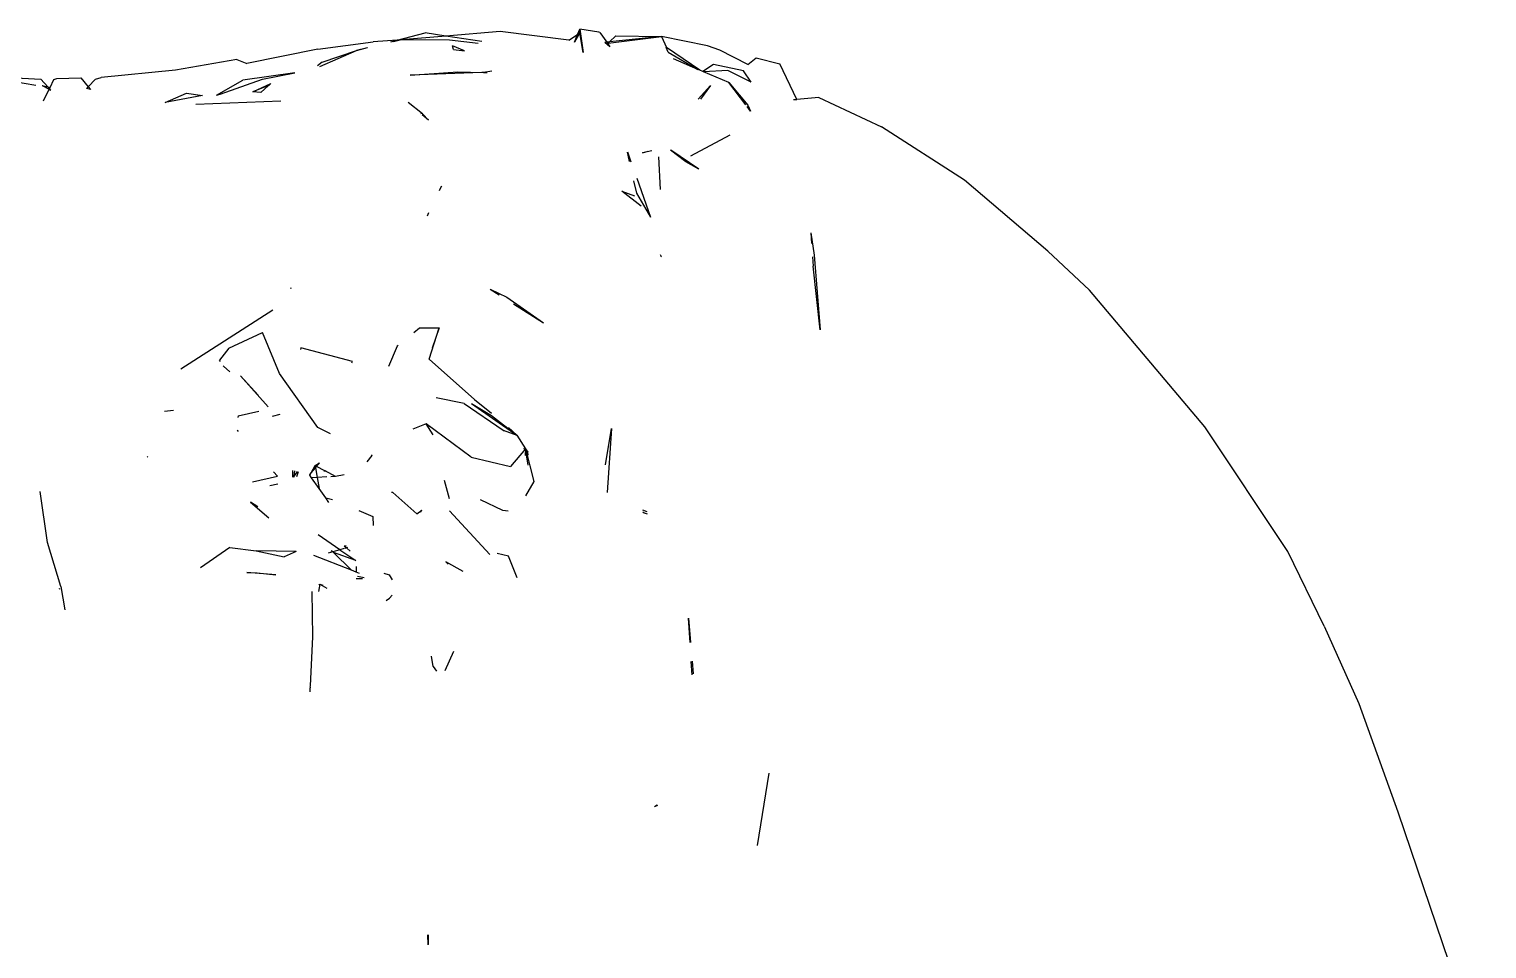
# Model space of a CAD drawing. Extents: x 44111 to 90315, y 4379 to 151689.
# Drawn here: x 59921.6 to 60296.8, y 11265.8 to 11502.5 of the extents above; entities that cross this region are included whole.
import ezdxf

# ---------------------------------------------------------------- set-up
doc = ezdxf.new("R2010")
doc.units = 0
doc.header["$LTSCALE"] = 1000
doc.header["$MEASUREMENT"] = 0
doc.layers.add('家具', color=250, linetype='Continuous')

# ---------------------------------------------------------------- blocks, each defined once
blk = doc.blocks.new('IJJJJJ')
for p, q in [((1400293.77, -765696.18), (1400282.07, -765696.39)), ((1400293.77, -765696.18), (1400295.45, -765697.76)), ((1400297.87, -765695.35), (1400296.14, -765697.83)), ((1400297.87, -765695.35), (1400298.16, -765695.27)), ((1400298.16, -765695.27), (1400303.08, -765694.45)), ((1400303.08, -765694.45), (1400302.18, -765700.44)), ((1400302.18, -765700.44), (1400303.02, -765695.43)), ((1400303.02, -765695.43), (1400303.08, -765694.45)), ((1400303.02, -765695.43), (1400304.39, -765697.79)), ((1400303.62, -765695.81), (1400303.02, -765695.43)), ((1400303.62, -765695.81), (1400303.08, -765694.45)), ((1400305.89, -765697.26), (1400303.62, -765695.81)), ((1400304.39, -765697.79), (1400303.62, -765695.81)), ((1400305.89, -765697.26), (1400323.6, -765695.03)), ((1400323.6, -765695.03), (1400337.51, -765696.22)), ((1400337.51, -765696.22), (1400342.83, -765695.4)), ((1400350.09, -765697.27), (1400342.83, -765695.4)), ((1400259.84, -765703.52), (1400266.99, -765699.85)), ((1400266.99, -765699.85), (1400270.18, -765698.74)), ((1400270.18, -765698.74), (1400282.07, -765696.39)), ((1400272.21, -765705.01), (1400280.73, -765699.19)), ((1400280.36, -765700.38), (1400280.87, -765699.18)), ((1400282.07, -765696.39), (1400280.73, -765699.19)), ((1400295.77, -765698.06), (1400282.07, -765696.39)), ((1400282.07, -765696.39), (1400295.45, -765697.76)), ((1400296.14, -765697.83), (1400295.31, -765699.02)), ((1400295.31, -765699.02), (1400296.62, -765697.88)), ((1400295.45, -765697.76), (1400295.77, -765698.06)), ((1400295.45, -765697.76), (1400296.14, -765697.83)), ((1400296.14, -765697.83), (1400296.62, -765697.88)), ((1400328.32, -765697.62), (1400337.51, -765696.22)), ((1400329.2, -765698.11), (1400336.63, -765697.29)), ((1400332.71, -765700.03), (1400335.79, -765698.78)), ((1400335.58, -765699.71), (1400332.71, -765700.03)), ((1400335.58, -765699.71), (1400335.79, -765698.78)), ((1400336.63, -765697.29), (1400348.95, -765697.19)), ((1400337.51, -765696.22), (1400348.95, -765697.19)), ((1400348.95, -765697.19), (1400351.05, -765697.69)), ((1400348.95, -765697.19), (1400350.09, -765697.27)), ((1400351.74, -765697.69), (1400350.09, -765697.27)), ((1400350.09, -765697.27), (1400356.29, -765697.69)), ((1400370.47, -765699.57), (1400356.29, -765697.69)), ((1400360.55, -765699.96), (1400357.68, -765699.22)), ((1400357.74, -765699.29), (1400360.55, -765699.96)), ((1400370.47, -765699.57), (1400388.74, -765703.29)), ((1400247.19, -765712.54), (1400251.57, -765703.36)), ((1400257.63, -765701.87), (1400251.57, -765703.36)), ((1400259.84, -765703.52), (1400257.63, -765701.87)), ((1400260.97, -765705.22), (1400268.62, -765703.51)), ((1400268.62, -765703.51), (1400271.38, -765705.37)), ((1400280.36, -765700.38), (1400272.69, -765704.81)), ((1400272.69, -765704.81), (1400278.98, -765702.11)), ((1400370, -765704.06), (1400360.55, -765699.96)), ((1400369.39, -765702.96), (1400360.55, -765699.96)), ((1400369.39, -765702.96), (1400370.56, -765703.87)), ((1400391.3, -765702.28), (1400388.74, -765703.29)), ((1400391.3, -765702.28), (1400407.11, -765704.97)), ((1400258.98, -765708.1), (1400264.95, -765705.09)), ((1400258.98, -765708.1), (1400260.97, -765705.22)), ((1400264.74, -765708.22), (1400271.19, -765705.45)), ((1400264.95, -765705.09), (1400271.19, -765705.45)), ((1400271.19, -765705.45), (1400271.38, -765705.37)), ((1400271.38, -765705.37), (1400272.21, -765705.01)), ((1400272.21, -765705.01), (1400272.69, -765704.81)), ((1400325.71, -765705.26), (1400327.84, -765705.57)), ((1400327.84, -765705.57), (1400326.91, -765705.58)), ((1400326.91, -765705.58), (1400328.29, -765705.63)), ((1400334.49, -765705.48), (1400327.84, -765705.57)), ((1400327.84, -765705.57), (1400328.29, -765705.63)), ((1400328.29, -765705.63), (1400346.69, -765706.33)), ((1400346.69, -765706.33), (1400334.49, -765705.48)), ((1400384.72, -765707.36), (1400376.43, -765705.68)), ((1400376.43, -765705.68), (1400389.8, -765707.62)), ((1400395.65, -765711.15), (1400384.72, -765707.36)), ((1400407.11, -765704.97), (1400426.28, -765706.87)), ((1400427.71, -765707.35), (1400426.28, -765706.87)), ((1400427.71, -765707.35), (1400429.56, -765709.3)), ((1400431.48, -765706.96), (1400429.56, -765709.3)), ((1400437.69, -765707.19), (1400431.48, -765706.96)), ((1400438.42, -765707.44), (1400437.69, -765707.19)), ((1400439.99, -765709.29), (1400441.81, -765707.33)), ((1400457.33, -765706.53), (1400441.81, -765707.33)), ((1400264.74, -765708.22), (1400259.8, -765714.04)), ((1400260.33, -765713.96), (1400264.74, -765708.22)), ((1400272.57, -765712.44), (1400269.46, -765708.98)), ((1400269.46, -765708.98), (1400271.96, -765712.5)), ((1400387.21, -765710.61), (1400382.58, -765708.44)), ((1400383.1, -765708.96), (1400382.58, -765708.44)), ((1400383.1, -765708.96), (1400383.18, -765708.99)), ((1400383.18, -765708.99), (1400385.14, -765710.78)), ((1400383.18, -765708.99), (1400387.21, -765710.61)), ((1400385.14, -765710.78), (1400387.21, -765710.61)), ((1400396.61, -765711.41), (1400389.8, -765707.62)), ((1400396.61, -765711.41), (1400395.65, -765711.15)), ((1400404.31, -765710.94), (1400400.18, -765711.57)), ((1400409.78, -765713.31), (1400404.31, -765710.94)), ((1400429.56, -765709.3), (1400429.01, -765709.96)), ((1400429.01, -765709.96), (1400429.99, -765709.75)), ((1400429.56, -765709.3), (1400429.99, -765709.75)), ((1400439.4, -765709.44), (1400438.42, -765707.44)), ((1400439.2, -765710.14), (1400439.56, -765709.76)), ((1400439.63, -765709.91), (1400439.2, -765710.14)), ((1400439.99, -765709.29), (1400439.4, -765709.44)), ((1400439.56, -765709.76), (1400439.4, -765709.44)), ((1400439.56, -765709.76), (1400439.99, -765709.29)), ((1400439.63, -765709.91), (1400439.56, -765709.76)), ((1400441.44, -765708.94), (1400439.63, -765709.91)), ((1400441.09, -765712.86), (1400439.63, -765709.91)), ((1400441.44, -765708.94), (1400439.99, -765709.29)), ((1400449.07, -765707.86), (1400443.05, -765708.87)), ((1400241.58, -765712.02), (1400225.4, -765719.58)), ((1400241.58, -765712.02), (1400247.19, -765712.54)), ((1400248.04, -765712.57), (1400247.19, -765712.54)), ((1400259.8, -765714.04), (1400259.12, -765715.55)), ((1400259.12, -765715.55), (1400260.01, -765714.38)), ((1400343.57, -765716.24), (1400347.22, -765713.31)), ((1400401.91, -765713.78), (1400380.02, -765712.94)), ((1400400.18, -765711.57), (1400409.78, -765713.31)), ((1400342.03, -765717.87), (1400343.57, -765716.24)), ((1400342.03, -765717.87), (1400343.61, -765716.48)), ((1400343.77, -765716.34), (1400343.92, -765716.2)), ((1400204.04, -765733.35), (1400225.4, -765719.58)), ((1400264.48, -765721.74), (1400274.61, -765727.14)), ((1400272.4, -765730.53), (1400279.62, -765725.58)), ((1400275.77, -765728.56), (1400279.7, -765725.59)), ((1400284.53, -765725.78), (1400286.95, -765726.27)), ((1400286.95, -765726.27), (1400285.51, -765725.82)), ((1400290.82, -765726.04), (1400289.91, -765728.6)), ((1400290.86, -765726.08), (1400290.32, -765728.53)), ((1400272.4, -765730.53), (1400275.77, -765728.56)), ((1400282.82, -765727.29), (1400282.39, -765735.68)), ((1400182.6, -765751.59), (1400204.04, -765733.35)), ((1400288.41, -765732.81), (1400284.86, -765742.82)), ((1400289.21, -765733.51), (1400288.51, -765736.66)), ((1400288.51, -765736.66), (1400284.86, -765742.82)), ((1400287.28, -765740.05), (1400292.23, -765736.18)), ((1400292.23, -765736.18), (1400288.99, -765737.35)), ((1400339.18, -765736.01), (1400338.63, -765734.88)), ((1400338.63, -765734.88), (1400339.25, -765736)), ((1400342.3, -765742.46), (1400341.91, -765741.66)), ((1400243.6, -765746.89), (1400242.74, -765752.65)), ((1400243.6, -765746.89), (1400243.42, -765749.59)), ((1400182.6, -765751.59), (1400171.89, -765761.59)), ((1400282.37, -765752.46), (1400282.16, -765752.93)), ((1400242.74, -765752.65), (1400241.18, -765771.81)), ((1400241.18, -765771.81), (1400243.03, -765755.49)), ((1400243.19, -765753.03), (1400243.03, -765755.49)), ((1400282.17, -765753.04), (1400282.16, -765752.93)), ((1400142.22, -765796.82), (1400171.89, -765761.59)), ((1400321.85, -765763.46), (1400312.39, -765770.07)), ((1400326.1, -765761.33), (1400321.85, -765763.46)), ((1400326.1, -765761.33), (1400323.81, -765762.79)), ((1400377.55, -765760.95), (1400377.43, -765761.18)), ((1400320.14, -765765.13), (1400312.39, -765770.07)), ((1400405.73, -765781.91), (1400382.08, -765766.72)), ((1400339.3, -765771.31), (1400341.09, -765776.59)), ((1400341.86, -765779.36), (1400339.3, -765771.31)), ((1400344.29, -765771.35), (1400339.3, -765771.31)), ((1400339.34, -765771.58), (1400339.3, -765771.31)), ((1400345.78, -765772.55), (1400344.29, -765771.35)), ((1400380.37, -765783.09), (1400384.76, -765772.49)), ((1400393.36, -765776.54), (1400384.76, -765772.49)), ((1400349.83, -765775.83), (1400350.07, -765776.06)), ((1400350.07, -765776.06), (1400352.32, -765781.23)), ((1400361.58, -765779.98), (1400374.83, -765776.45)), ((1400374.83, -765776.45), (1400374.91, -765776.92)), ((1400393.36, -765776.54), (1400395.77, -765779.6)), ((1400341.86, -765779.36), (1400330.18, -765789.77)), ((1400361.7, -765780.31), (1400361.58, -765779.98)), ((1400394.81, -765781.15), (1400393.18, -765782.67)), ((1400394.81, -765781.15), (1400394.84, -765781.1)), ((1400395.56, -765779.94), (1400395.77, -765779.6)), ((1400370.53, -765796.97), (1400380.37, -765783.09)), ((1400390.43, -765783.64), (1400383.23, -765791.63)), ((1400385.85, -765788.65), (1400390.43, -765783.64)), ((1400330.18, -765789.77), (1400325.8, -765793.28)), ((1400332.81, -765790.83), (1400340.05, -765789.37)), ((1400330.93, -765790.82), (1400319.29, -765798.97)), ((1400332.81, -765790.83), (1400322.8, -765797.69)), ((1400330.93, -765790.82), (1400325.81, -765793.88)), ((1400382.13, -765794.09), (1400380.15, -765793.5)), ((1400390.98, -765793.97), (1400385.68, -765792.72)), ((1400407.65, -765792.59), (1400409.97, -765792.89)), ((1400120.83, -765828.84), (1400142.22, -765796.82)), ((1400294.9, -765797.23), (1400296.04, -765813.65)), ((1400296.41, -765806.57), (1400294.9, -765797.23)), ((1400325.81, -765793.88), (1400319.29, -765798.97)), ((1400321.44, -765797), (1400319.29, -765798.97)), ((1400331.04, -765804.61), (1400342.62, -765796.03)), ((1400340.83, -765798.83), (1400342.62, -765796.03)), ((1400342.62, -765796.03), (1400341.5, -765796.8)), ((1400342.62, -765796.03), (1400346, -765797.37)), ((1400367.21, -765798.58), (1400370.53, -765796.97)), ((1400390.98, -765793.97), (1400391.09, -765794.37)), ((1400319.29, -765798.97), (1400317.05, -765802.47)), ((1400322.8, -765797.69), (1400319.29, -765798.97)), ((1400322.53, -765797.94), (1400322.8, -765797.69)), ((1400391.28, -765797.67), (1400390.98, -765798)), ((1400391.27, -765797.62), (1400391.28, -765797.67)), ((1400317.05, -765802.47), (1400314.88, -765810.89)), ((1400316.32, -765806.64), (1400317.05, -765802.47)), ((1400316.38, -765804.09), (1400316.47, -765803.31)), ((1400317.05, -765802.47), (1400316.47, -765803.31)), ((1400317.53, -765802.35), (1400317.05, -765802.47)), ((1400317.05, -765802.47), (1400320.93, -765807.02)), ((1400317.05, -765802.47), (1400317.12, -765804.15)), ((1400331.04, -765804.61), (1400320.93, -765807.02)), ((1400356.47, -765804.16), (1400356.68, -765803.99)), ((1400357.76, -765805.81), (1400356.47, -765804.16)), ((1400414.42, -765804.41), (1400414.21, -765804.63)), ((1400365.91, -765809.56), (1400368.6, -765808.11)), ((1400368.95, -765808.12), (1400368.57, -765808.24)), ((1400368.59, -765808.15), (1400368.65, -765808.11)), ((1400368.6, -765808.11), (1400368.65, -765808.11)), ((1400368.65, -765808.11), (1400370.83, -765806.97)), ((1400368.65, -765808.11), (1400368.95, -765808.12)), ((1400371.2, -765806.78), (1400370.09, -765806.07)), ((1400370.83, -765806.97), (1400370.09, -765806.07)), ((1400371.1, -765807.31), (1400370.66, -765809.8)), ((1400370.83, -765806.97), (1400371.2, -765806.78)), ((1400371.1, -765807.31), (1400370.83, -765806.97)), ((1400371.2, -765806.78), (1400371.1, -765807.31)), ((1400372.17, -765808.61), (1400371.1, -765807.31)), ((1400371.2, -765806.78), (1400372.59, -765809.13)), ((1400372.17, -765808.61), (1400371.2, -765806.78)), ((1400372.51, -765809.26), (1400372.17, -765808.61)), ((1400372.59, -765809.13), (1400372.17, -765808.61)), ((1400375.59, -765808.36), (1400376.02, -765809.64)), ((1400375.85, -765808.29), (1400376.58, -765809.37)), ((1400376.58, -765809.37), (1400376.45, -765808.14)), ((1400376.95, -765809.78), (1400376.89, -765808.02)), ((1400381.87, -765808.35), (1400380.85, -765809.51)), ((1400314.88, -765810.89), (1400317.06, -765814.53)), ((1400336.6, -765815.29), (1400337.85, -765810.64)), ((1400363.67, -765809.12), (1400365.91, -765809.56)), ((1400365.91, -765809.56), (1400367.15, -765809.62)), ((1400368.2, -765809.68), (1400370.66, -765809.8)), ((1400370.66, -765809.8), (1400370.14, -765812.67)), ((1400370.14, -765812.67), (1400372.08, -765809.88)), ((1400370.66, -765809.8), (1400372.08, -765809.88)), ((1400372.08, -765809.88), (1400372.51, -765809.26)), ((1400372.51, -765809.26), (1400372.59, -765809.13)), ((1400376.62, -765809.73), (1400376.58, -765809.37)), ((1400376.58, -765809.37), (1400376.84, -765809.76)), ((1400380.8, -765811.52), (1400382.82, -765811.98)), ((1400387.32, -765810.92), (1400380.85, -765809.51)), ((1400322.87, -765818.35), (1400328.63, -765815.56)), ((1400344.98, -765819.15), (1400351.21, -765813.71)), ((1400351.21, -765813.71), (1400351.5, -765813.67)), ((1400368.46, -765815.09), (1400366.7, -765815.53)), ((1400367.64, -765816.28), (1400368.46, -765815.09)), ((1400368.46, -765815.09), (1400370.14, -765812.67)), ((1400387.81, -765816.16), (1400383.07, -765820.17)), ((1400385.94, -765817.41), (1400387.81, -765816.16)), ((1400440.07, -765826.59), (1400441.94, -765813.47)), ((1400285.74, -765818.67), (1400286.83, -765818.24)), ((1400286.54, -765818.89), (1400285.74, -765819.14)), ((1400286.82, -765818.71), (1400286.54, -765818.89)), ((1400321.46, -765818.49), (1400322.87, -765818.35)), ((1400326.19, -765829.62), (1400336.57, -765818.39)), ((1400344.98, -765819.15), (1400343.73, -765818.23)), ((1400344.05, -765818.73), (1400343.73, -765818.23)), ((1400356.34, -765819.87), (1400356.29, -765822.22)), ((1400359.97, -765818.31), (1400356.34, -765819.87)), ((1400363.15, -765827.95), (1400363.75, -765827.46)), ((1400363.17, -765827.38), (1400363.75, -765827.46)), ((1400364.79, -765828.43), (1400370.41, -765824.62)), ((1400436.64, -765837.88), (1400440.07, -765826.59)), ((1400111.52, -765848.1), (1400120.83, -765828.84)), ((1400319.18, -765835.66), (1400321.4, -765830.07)), ((1400321.4, -765830.07), (1400324.32, -765829.42)), ((1400364.79, -765828.43), (1400360.67, -765831.22)), ((1400360.67, -765831.22), (1400366.47, -765829.11)), ((1400366.47, -765829.11), (1400361.81, -765833.72)), ((1400361.81, -765833.72), (1400371.56, -765829.94)), ((1400362.15, -765828.75), (1400363.15, -765827.95)), ((1400362.82, -765827.85), (1400363.15, -765827.95)), ((1400363.15, -765827.95), (1400363.56, -765828.07)), ((1400363.7, -765828.11), (1400364.79, -765828.43)), ((1400364.79, -765828.43), (1400366.64, -765828.97)), ((1400366.47, -765829.11), (1400366.64, -765828.97)), ((1400366.64, -765828.97), (1400367.02, -765828.69)), ((1400366.64, -765828.97), (1400367.87, -765829.33)), ((1400376.09, -765828.86), (1400386.34, -765828.73)), ((1400376.09, -765828.86), (1400379.17, -765830.24)), ((1400386.34, -765828.73), (1400379.17, -765830.24)), ((1400393.11, -765827.82), (1400386.34, -765828.73)), ((1400393.11, -765827.82), (1400400.7, -765833.09)), ((1400333.1, -765834.01), (1400337.53, -765831.56)), ((1400337.53, -765831.56), (1400336.93, -765832.11)), ((1400352.11, -765834.9), (1400351.34, -765836.16)), ((1400353.46, -765834.49), (1400352.11, -765834.9)), ((1400359.76, -765834.52), (1400360.64, -765834.18)), ((1400360.63, -765832.75), (1400360.64, -765834.18)), ((1400360.64, -765834.18), (1400361.81, -765833.72)), ((1400381.29, -765834.86), (1400388.75, -765834.32)), ((1400386.1, -765834.38), (1400381.29, -765834.86)), ((1400388.75, -765834.32), (1400386.1, -765834.38)), ((1400358.57, -765835.64), (1400360.27, -765835.32)), ((1400358.96, -765835.94), (1400360.62, -765835.87)), ((1400369.95, -765837.28), (1400368.21, -765838.31)), ((1400369.95, -765837.28), (1400369.22, -765837.58)), ((1400370.14, -765837.56), (1400369.95, -765837.28)), ((1400369.95, -765837.28), (1400370.28, -765839.16)), ((1400436.64, -765837.88), (1400435.61, -765843.89)), ((1400437.05, -765838.3), (1400436.99, -765838.55)), ((1400352.04, -765840.88), (1400351.36, -765840.08)), ((1400352.93, -765841.51), (1400352.04, -765840.88)), ((1400371.78, -765850.87), (1400371.92, -765839.18)), ((1400371.94, -765841.58), (1400371.92, -765839.18)), ((1400275.1, -765846.07), (1400274.56, -765852.32)), ((1400274.7, -765852.26), (1400275.1, -765846.07)), ((1400111.52, -765848.1), (1400102.56, -765867.98)), ((1400372.4, -765863.45), (1400371.78, -765850.87)), ((1400274.15, -765857.09), (1400273.87, -765860.38)), ((1400274.16, -765860.61), (1400274.39, -765857.16)), ((1400337.73, -765859.53), (1400335.45, -765854.5)), ((1400340.78, -765858.45), (1400341.24, -765855.83)), ((1400340.78, -765858.45), (1400339.96, -765859.64)), ((1400372.44, -765863.76), (1400372.4, -765863.45)), ((1400372.44, -765863.76), (1400372.51, -765864.21)), ((1400372.51, -765864.21), (1400372.58, -765864.97)), ((1400102.56, -765867.98), (1400092.56, -765895.83)), ((1400257.33, -765904.52), (1400254.32, -765885.93)), ((1400283.08, -765894.28), (1400283.85, -765894.57)), ((1400283.11, -765894.14), (1400283.85, -765894.57)), ((1400092.56, -765895.83), (1400069.62, -765963.42)), ((1400342.11, -765927.54), (1400342.06, -765930.04)), ((1400342.13, -765930.06), (1400342.15, -765927.53))]:
    blk.add_line(p, q)

msp = doc.modelspace()

# ---------------------------------------------------------------- block references
at = {"layer": '家具', "xscale": -1}
msp.add_blockref('IJJJJJ', (1460366.4, 777196.92), dxfattribs=at)

doc.saveas('drawing.dxf')
